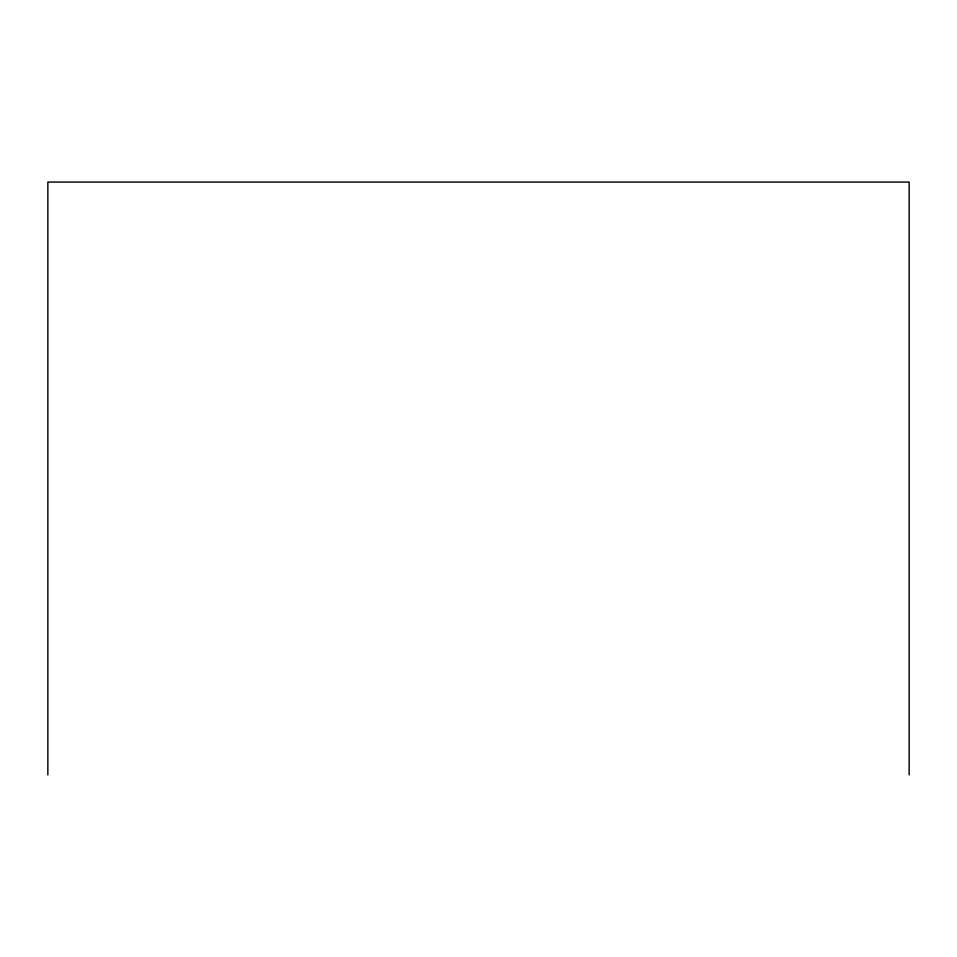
<?xml version="1.0" encoding="UTF-8"?>
<svg xmlns="http://www.w3.org/2000/svg" width="957" height="957" viewBox="0 0 957 957"><rect width="100%" height="100%" fill="white"/><g stroke="black" fill="none" stroke-linecap="round" stroke-linejoin="round"><path stroke-width="1.44" d="M909.15 774.919L909.15 182.081L47.85 182.081L47.85 774.919"/></g></svg>
